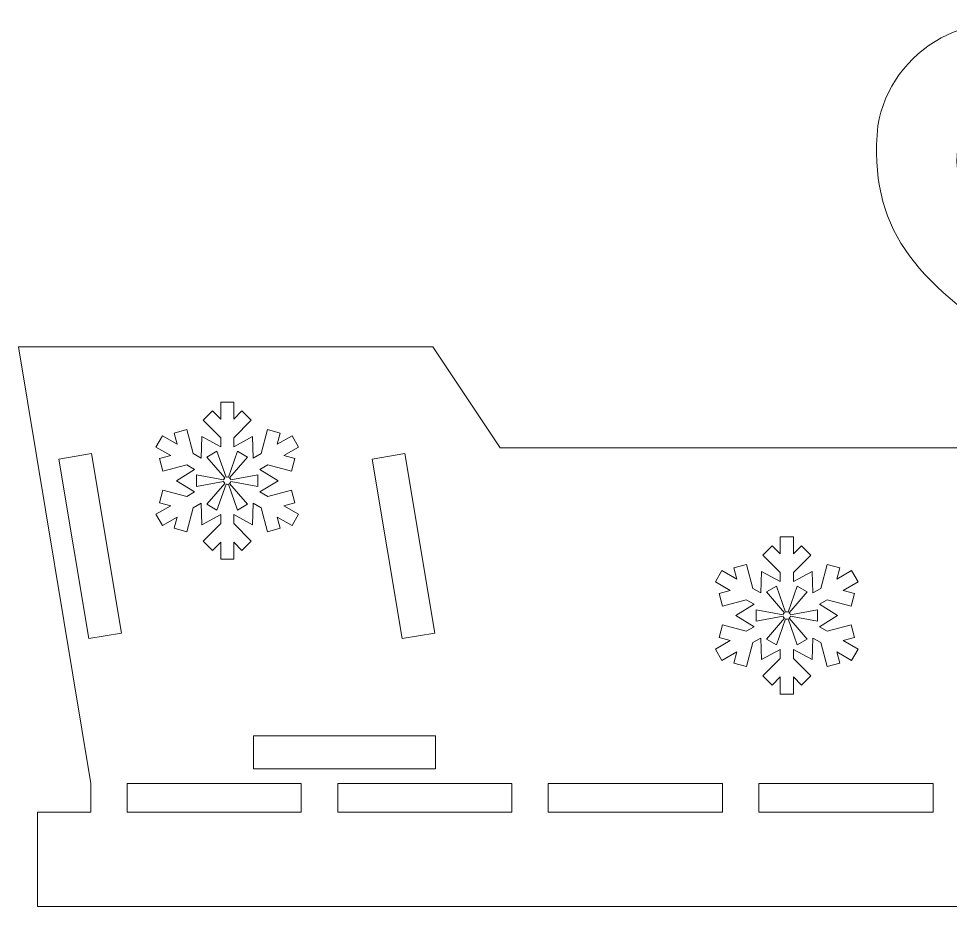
# Model space of a CAD drawing. Header units: millimetres. Extents: x -417 to 423, y -129 to 130.
# Drawn here: x 114 to 198.5, y 49.1 to 129.5 of the extents above; entities that cross this region are included whole.
import ezdxf

# ---------------------------------------------------------------- set-up
doc = ezdxf.new("R2010")
doc.units = ezdxf.units.MM
doc.header["$MEASUREMENT"] = 0
doc.layers.add('Camada 1', color=7, linetype='Continuous')

msp = doc.modelspace()

# ---------------------------------------------------------------- linework, layer by layer
at = {"layer": 'Camada 1', "color": 250, "lineweight": 20}
for points, knots in [([(237.6903, 57.6177), (237.6903, 57.6177), (237.6903, 61.2735), (237.6903, 61.2735), (237.6903, 61.2735), (242.0505, 61.091), (244.9434, 62.8613), (247.1435, 64.8945), (247.1435, 64.8945), (251.9189, 69.3076), (253.368, 77.7388), (249.7246, 83.3363), (249.7246, 83.3363), (247.0392, 88.8255), (240.1176, 95.003), (228.9596, 101.869), (228.9596, 101.869), (227.2863, 102.928), (221.8282, 103.499), (216.5453, 103.5821), (216.5453, 103.5821), (208.915, 105.4431), (203.2912, 107.0815), (199.6736, 114.1496), (199.6736, 114.1496), (198.3932, 116.6816), (199.1475, 119.7691), (201.451, 121.4255), (201.451, 121.4255), (203.7545, 123.0819), (206.9214, 122.8143), (208.9141, 120.7945), (208.9141, 120.7945), (207.9047, 120.0362), (207.651, 118.6279), (208.3323, 117.5651), (208.3323, 117.5651), (209.0136, 116.5023), (210.3993, 116.1447), (211.5098, 116.7453), (211.5098, 116.7453), (212.5651, 116.9678), (213.4435, 117.6957), (213.8583, 118.6913), (213.8583, 118.6913), (214.273, 119.6867), (214.1715, 120.8228), (213.5862, 121.7289), (213.5862, 121.7289), (212.5855, 124.6563), (210.3438, 126.9929), (207.4605, 128.1143), (207.4605, 128.1143), (204.3108, 129.5314), (200.6821, 129.4093), (197.6347, 127.784), (197.6347, 127.784), (194.5873, 126.1589), (192.4646, 123.2134), (191.8866, 119.8082), (191.8866, 119.8082), (191.0168, 110.6063), (195.1876, 105.8221), (204.3991, 99.8041), (204.3991, 99.8041), (205.6697, 98.974), (207.0363, 98.1741), (208.4987, 97.4046), (208.4987, 97.4046), (209.3393, 94.3614), (207.6943, 92.0419), (204.8567, 91.1069), (204.8567, 91.1069), (203.2524, 90.5782), (201.7818, 90.656), (200.135, 90.656), (200.135, 90.656), (200.135, 90.656), (157.6696, 90.656), (157.6696, 90.656), (157.6696, 90.656), (157.6696, 90.656), (151.581, 99.8041), (151.581, 99.8041), (151.581, 99.8041), (151.581, 99.8041), (142.4173, 99.8041), (142.4173, 99.8041), (142.4173, 99.8041), (142.4173, 99.8041), (114.0401, 99.8041), (114.0401, 99.8041), (114.0401, 99.8041), (114.0401, 99.8041), (120.5692, 60.2315), (120.5692, 60.2315), (120.5692, 60.2315), (120.5692, 60.2315), (120.5692, 57.6177), (120.5692, 57.6177), (120.5692, 57.6177), (120.5692, 57.6177), (115.7386, 57.6177), (115.7386, 57.6177), (115.7386, 57.6177), (115.7386, 57.6177), (115.7386, 49.0969), (115.7386, 49.0969), (115.7386, 49.0969), (115.7386, 49.0969), (242.7802, 49.0969), (242.7802, 49.0969), (242.7802, 49.0969), (266.464, 49.9188), (269.7698, 79.1133), (255.6314, 96.8696), (255.6314, 96.8696), (255.1197, 97.3352), (254.3744, 97.4382), (253.7556, 97.1289), (253.7556, 97.1289), (253.1369, 96.8195), (252.7721, 96.1615), (252.8376, 95.4728), (252.8376, 95.4728), (265.2399, 76.9582), (257.8366, 57.9142), (242.7802, 57.6177), (242.7802, 57.6177), (242.7802, 57.6177), (237.6903, 57.6177), (237.6903, 57.6177)], [0, 0, 0, 0, 0.0294118, 0.0294118, 0.0294118, 0.0294118, 0.0588235, 0.0588235, 0.0588235, 0.0588235, 0.0882353, 0.0882353, 0.0882353, 0.0882353, 0.1176471, 0.1176471, 0.1176471, 0.1176471, 0.1470588, 0.1470588, 0.1470588, 0.1470588, 0.1764706, 0.1764706, 0.1764706, 0.1764706, 0.2058824, 0.2058824, 0.2058824, 0.2058824, 0.2352941, 0.2352941, 0.2352941, 0.2352941, 0.2647059, 0.2647059, 0.2647059, 0.2647059, 0.2941176, 0.2941176, 0.2941176, 0.2941176, 0.3235294, 0.3235294, 0.3235294, 0.3235294, 0.3529412, 0.3529412, 0.3529412, 0.3529412, 0.3823529, 0.3823529, 0.3823529, 0.3823529, 0.4117647, 0.4117647, 0.4117647, 0.4117647, 0.4411765, 0.4411765, 0.4411765, 0.4411765, 0.4705882, 0.4705882, 0.4705882, 0.4705882, 0.5, 0.5, 0.5, 0.5, 0.5294118, 0.5294118, 0.5294118, 0.5294118, 0.5588235, 0.5588235, 0.5588235, 0.5588235, 0.5882353, 0.5882353, 0.5882353, 0.5882353, 0.6176471, 0.6176471, 0.6176471, 0.6176471, 0.6470588, 0.6470588, 0.6470588, 0.6470588, 0.6764706, 0.6764706, 0.6764706, 0.6764706, 0.7058824, 0.7058824, 0.7058824, 0.7058824, 0.7352941, 0.7352941, 0.7352941, 0.7352941, 0.7647059, 0.7647059, 0.7647059, 0.7647059, 0.7941176, 0.7941176, 0.7941176, 0.7941176, 0.8235294, 0.8235294, 0.8235294, 0.8235294, 0.8529412, 0.8529412, 0.8529412, 0.8529412, 0.8823529, 0.8823529, 0.8823529, 0.8823529, 0.9117647, 0.9117647, 0.9117647, 0.9117647, 0.9411765, 0.9411765, 0.9411765, 0.9411765, 1, 1, 1, 1]), ([(117.6842, 89.6295), (117.6842, 89.6295), (120.6428, 90.1254), (120.6428, 90.1254), (120.6428, 90.1254), (120.6428, 90.1254), (123.3701, 73.8541), (123.3701, 73.8541), (123.3701, 73.8541), (123.3701, 73.8541), (120.4116, 73.3581), (120.4116, 73.3581), (120.4116, 73.3581), (120.4116, 73.3581), (117.6842, 89.6295), (117.6842, 89.6295)], [0, 0, 0, 0, 0.2, 0.2, 0.2, 0.2, 0.4, 0.4, 0.4, 0.4, 0.6, 0.6, 0.6, 0.6, 1, 1, 1, 1]), ([(146.0714, 89.6295), (146.0714, 89.6295), (149.0299, 90.1254), (149.0299, 90.1254), (149.0299, 90.1254), (149.0299, 90.1254), (151.7573, 73.8541), (151.7573, 73.8541), (151.7573, 73.8541), (151.7573, 73.8541), (148.7988, 73.3581), (148.7988, 73.3581), (148.7988, 73.3581), (148.7988, 73.3581), (146.0714, 89.6295), (146.0714, 89.6295)], [0, 0, 0, 0, 0.2, 0.2, 0.2, 0.2, 0.4, 0.4, 0.4, 0.4, 0.6, 0.6, 0.6, 0.6, 1, 1, 1, 1]), ([(135.3272, 64.5512), (135.3272, 64.5512), (151.8255, 64.5512), (151.8255, 64.5512), (151.8255, 64.5512), (151.8255, 64.5512), (151.8255, 61.5514), (151.8255, 61.5514), (151.8255, 61.5514), (151.8255, 61.5514), (135.3272, 61.5514), (135.3272, 61.5514), (135.3272, 61.5514), (135.3272, 61.5514), (135.3272, 64.5512), (135.3272, 64.5512)], [0, 0, 0, 0, 0.2, 0.2, 0.2, 0.2, 0.4, 0.4, 0.4, 0.4, 0.6, 0.6, 0.6, 0.6, 1, 1, 1, 1]), ([(139.6524, 60.2315), (139.6524, 60.2315), (139.6524, 57.6177), (139.6524, 57.6177), (139.6524, 57.6177), (139.6524, 57.6177), (123.8689, 57.6177), (123.8689, 57.6177), (123.8689, 57.6177), (123.8689, 57.6177), (123.8689, 60.2315), (123.8689, 60.2315), (123.8689, 60.2315), (123.8689, 60.2315), (139.6524, 60.2315), (139.6524, 60.2315)], [0, 0, 0, 0, 0.2, 0.2, 0.2, 0.2, 0.4, 0.4, 0.4, 0.4, 0.6, 0.6, 0.6, 0.6, 1, 1, 1, 1]), ([(150.9262, 60.2315), (150.9262, 60.2315), (158.7357, 60.2315), (158.7357, 60.2315), (158.7357, 60.2315), (158.7357, 60.2315), (158.7357, 57.6177), (158.7357, 57.6177), (158.7357, 57.6177), (158.7357, 57.6177), (142.9521, 57.6177), (142.9521, 57.6177), (142.9521, 57.6177), (142.9521, 57.6177), (142.9521, 60.2315), (142.9521, 60.2315), (142.9521, 60.2315), (142.9521, 60.2315), (150.9262, 60.2315), (150.9262, 60.2315)], [0, 0, 0, 0, 0.1666667, 0.1666667, 0.1666667, 0.1666667, 0.3333333, 0.3333333, 0.3333333, 0.3333333, 0.5, 0.5, 0.5, 0.5, 0.6666667, 0.6666667, 0.6666667, 0.6666667, 1, 1, 1, 1]), ([(162.0353, 60.2315), (162.0353, 60.2315), (177.8189, 60.2315), (177.8189, 60.2315), (177.8189, 60.2315), (177.8189, 60.2315), (177.8189, 57.6177), (177.8189, 57.6177), (177.8189, 57.6177), (177.8189, 57.6177), (162.0353, 57.6177), (162.0353, 57.6177), (162.0353, 57.6177), (162.0353, 57.6177), (162.0353, 60.2315), (162.0353, 60.2315)], [0, 0, 0, 0, 0.2, 0.2, 0.2, 0.2, 0.4, 0.4, 0.4, 0.4, 0.6, 0.6, 0.6, 0.6, 1, 1, 1, 1]), ([(181.1185, 60.2315), (181.1185, 60.2315), (196.9021, 60.2315), (196.9021, 60.2315), (196.9021, 60.2315), (196.9021, 60.2315), (196.9021, 57.6177), (196.9021, 57.6177), (196.9021, 57.6177), (196.9021, 57.6177), (181.1185, 57.6177), (181.1185, 57.6177), (181.1185, 57.6177), (181.1185, 57.6177), (181.1185, 60.2315), (181.1185, 60.2315)], [0, 0, 0, 0, 0.2, 0.2, 0.2, 0.2, 0.4, 0.4, 0.4, 0.4, 0.6, 0.6, 0.6, 0.6, 1, 1, 1, 1])]:
    msp.add_open_spline(points, degree=3, knots=knots, dxfattribs=at)
at = {"layer": 'Camada 1', "color": 240, "lineweight": 9}
for points in [[(132.3462, 91.5601), (132.3462, 91.5601), (132.3462, 90.7421), (132.3462, 90.7421), (132.3462, 90.7421), (132.3462, 90.7421), (130.6351, 91.6602), (130.6351, 91.6602), (130.6351, 91.6602), (130.6351, 91.6602), (130.5747, 89.7194), (130.5747, 89.7194), (130.5747, 89.7194), (130.5747, 89.7194), (129.8664, 90.1283), (129.8664, 90.1283), (129.8664, 90.1283), (129.8664, 90.1283), (129.2874, 92.2892), (129.2874, 92.2892), (129.2874, 92.2892), (129.2874, 92.2892), (128.1399, 91.9817), (128.1399, 91.9817), (128.1399, 91.9817), (128.1399, 91.9817), (128.4115, 90.9683), (128.4115, 90.9683), (128.4115, 90.9683), (128.4115, 90.9683), (127.0673, 91.7444), (127.0673, 91.7444), (127.0673, 91.7444), (127.0673, 91.7444), (126.4733, 90.7157), (126.4733, 90.7157), (126.4733, 90.7157), (126.4733, 90.7157), (127.8175, 89.9396), (127.8175, 89.9396), (127.8175, 89.9396), (127.8175, 89.9396), (126.8042, 89.668), (126.8042, 89.668), (126.8042, 89.668), (126.8042, 89.668), (127.1116, 88.5206), (127.1116, 88.5206), (127.1116, 88.5206), (127.1116, 88.5206), (129.2724, 89.0996), (129.2724, 89.0996), (129.2724, 89.0996), (129.2724, 89.0996), (129.9808, 88.6906), (129.9808, 88.6906), (129.9808, 88.6906), (129.9808, 88.6906), (128.3302, 87.6679), (128.3302, 87.6679), (128.3302, 87.6679), (128.3302, 87.6679), (129.9808, 86.6451), (129.9808, 86.6451), (129.9808, 86.6451), (129.9808, 86.6451), (129.2724, 86.2362), (129.2724, 86.2362), (129.2724, 86.2362), (129.2724, 86.2362), (127.1116, 86.8152), (127.1116, 86.8152), (127.1116, 86.8152), (127.1116, 86.8152), (126.8042, 85.6678), (126.8042, 85.6678), (126.8042, 85.6678), (126.8042, 85.6678), (127.8175, 85.3962), (127.8175, 85.3962), (127.8175, 85.3962), (127.8175, 85.3962), (126.4733, 84.6201), (126.4733, 84.6201), (126.4733, 84.6201), (126.4733, 84.6201), (127.0673, 83.5914), (127.0673, 83.5914), (127.0673, 83.5914), (127.0673, 83.5914), (128.4115, 84.3675), (128.4115, 84.3675), (128.4115, 84.3675), (128.4115, 84.3675), (128.1399, 83.3541), (128.1399, 83.3541), (128.1399, 83.3541), (128.1399, 83.3541), (129.2874, 83.0466), (129.2874, 83.0466), (129.2874, 83.0466), (129.2874, 83.0466), (129.8664, 85.2075), (129.8664, 85.2075), (129.8664, 85.2075), (129.8664, 85.2075), (130.5747, 85.6164), (130.5747, 85.6164), (130.5747, 85.6164), (130.5747, 85.6164), (130.6351, 83.6755), (130.6351, 83.6755), (130.6351, 83.6755), (130.6351, 83.6755), (132.3462, 84.5937), (132.3462, 84.5937), (132.3462, 84.5937), (132.3462, 84.5937), (132.3462, 83.7757), (132.3462, 83.7757), (132.3462, 83.7757), (132.3462, 83.7757), (130.7644, 82.1939), (130.7644, 82.1939), (130.7644, 82.1939), (130.7644, 82.1939), (131.6043, 81.354), (131.6043, 81.354), (131.6043, 81.354), (131.6043, 81.354), (132.3462, 82.0958), (132.3462, 82.0958), (132.3462, 82.0958), (132.3462, 82.0958), (132.3462, 80.5436), (132.3462, 80.5436), (132.3462, 80.5436), (132.3462, 80.5436), (133.534, 80.5436), (133.534, 80.5436), (133.534, 80.5436), (133.534, 80.5436), (133.534, 82.0958), (133.534, 82.0958), (133.534, 82.0958), (133.534, 82.0958), (134.2759, 81.354), (134.2759, 81.354), (134.2759, 81.354), (134.2759, 81.354), (135.1158, 82.1939), (135.1158, 82.1939), (135.1158, 82.1939), (135.1158, 82.1939), (133.534, 83.7757), (133.534, 83.7757), (133.534, 83.7757), (133.534, 83.7757), (133.534, 84.5937), (133.534, 84.5937), (133.534, 84.5937), (133.534, 84.5937), (135.2451, 83.6756), (135.2451, 83.6756), (135.2451, 83.6756), (135.2451, 83.6756), (135.3055, 85.6164), (135.3055, 85.6164), (135.3055, 85.6164), (135.3055, 85.6164), (136.0138, 85.2075), (136.0138, 85.2075), (136.0138, 85.2075), (136.0138, 85.2075), (136.5928, 83.0466), (136.5928, 83.0466), (136.5928, 83.0466), (136.5928, 83.0466), (137.7403, 83.3541), (137.7403, 83.3541), (137.7403, 83.3541), (137.7403, 83.3541), (137.4687, 84.3675), (137.4687, 84.3675), (137.4687, 84.3675), (137.4687, 84.3675), (138.8129, 83.5914), (138.8129, 83.5914), (138.8129, 83.5914), (138.8129, 83.5914), (139.4069, 84.6201), (139.4069, 84.6201), (139.4069, 84.6201), (139.4069, 84.6201), (138.0626, 85.3962), (138.0626, 85.3962), (138.0626, 85.3962), (138.0626, 85.3962), (139.076, 85.6678), (139.076, 85.6678), (139.076, 85.6678), (139.076, 85.6678), (138.7686, 86.8152), (138.7686, 86.8152), (138.7686, 86.8152), (138.7686, 86.8152), (136.6078, 86.2362), (136.6078, 86.2362), (136.6078, 86.2362), (136.6078, 86.2362), (135.8994, 86.6452), (135.8994, 86.6452), (135.8994, 86.6452), (135.8994, 86.6452), (137.55, 87.6679), (137.55, 87.6679), (137.55, 87.6679), (137.55, 87.6679), (135.8994, 88.6907), (135.8994, 88.6907), (135.8994, 88.6907), (135.8994, 88.6907), (136.6078, 89.0996), (136.6078, 89.0996), (136.6078, 89.0996), (136.6078, 89.0996), (138.7686, 88.5206), (138.7686, 88.5206), (138.7686, 88.5206), (138.7686, 88.5206), (139.076, 89.668), (139.076, 89.668), (139.076, 89.668), (139.076, 89.668), (138.0626, 89.9396), (138.0626, 89.9396), (138.0626, 89.9396), (138.0626, 89.9396), (139.4069, 90.7157), (139.4069, 90.7157), (139.4069, 90.7157), (139.4069, 90.7157), (138.8129, 91.7444), (138.8129, 91.7444), (138.8129, 91.7444), (138.8129, 91.7444), (137.4687, 90.9683), (137.4687, 90.9683), (137.4687, 90.9683), (137.4687, 90.9683), (137.7403, 91.9817), (137.7403, 91.9817), (137.7403, 91.9817), (137.7403, 91.9817), (136.5928, 92.2892), (136.5928, 92.2892), (136.5928, 92.2892), (136.5928, 92.2892), (136.0138, 90.1283), (136.0138, 90.1283), (136.0138, 90.1283), (136.0138, 90.1283), (135.3055, 89.7194), (135.3055, 89.7194), (135.3055, 89.7194), (135.3055, 89.7194), (135.2451, 91.6602), (135.2451, 91.6602), (135.2451, 91.6602), (135.2451, 91.6602), (133.534, 90.7421), (133.534, 90.7421), (133.534, 90.7421), (133.534, 90.7421), (133.534, 91.5601), (133.534, 91.5601), (133.534, 91.5601), (133.534, 91.5601), (135.1158, 93.1419), (135.1158, 93.1419), (135.1158, 93.1419), (135.1158, 93.1419), (134.2759, 93.9818), (134.2759, 93.9818), (134.2759, 93.9818), (134.2759, 93.9818), (133.534, 93.24), (133.534, 93.24), (133.534, 93.24), (133.534, 93.24), (133.534, 94.7922), (133.534, 94.7922), (133.534, 94.7922), (133.534, 94.7922), (132.3462, 94.7922), (132.3462, 94.7922), (132.3462, 94.7922), (132.3462, 94.7922), (132.3462, 93.24), (132.3462, 93.24), (132.3462, 93.24), (132.3462, 93.24), (131.6043, 93.9818), (131.6043, 93.9818), (131.6043, 93.9818), (131.6043, 93.9818), (130.7644, 93.1419), (130.7644, 93.1419), (130.7644, 93.1419), (130.7644, 93.1419), (132.3462, 91.5601), (132.3462, 91.5601)], [(183.0484, 79.3445), (183.0484, 79.3445), (183.0484, 78.5265), (183.0484, 78.5265), (183.0484, 78.5265), (183.0484, 78.5265), (181.3374, 79.4446), (181.3374, 79.4446), (181.3374, 79.4446), (181.3374, 79.4446), (181.2769, 77.5038), (181.2769, 77.5038), (181.2769, 77.5038), (181.2769, 77.5038), (180.5686, 77.9127), (180.5686, 77.9127), (180.5686, 77.9127), (180.5686, 77.9127), (179.9896, 80.0736), (179.9896, 80.0736), (179.9896, 80.0736), (179.9896, 80.0736), (178.8422, 79.7661), (178.8422, 79.7661), (178.8422, 79.7661), (178.8422, 79.7661), (179.1137, 78.7527), (179.1137, 78.7527), (179.1137, 78.7527), (179.1137, 78.7527), (177.7695, 79.5288), (177.7695, 79.5288), (177.7695, 79.5288), (177.7695, 79.5288), (177.1756, 78.5001), (177.1756, 78.5001), (177.1756, 78.5001), (177.1756, 78.5001), (178.5198, 77.724), (178.5198, 77.724), (178.5198, 77.724), (178.5198, 77.724), (177.5064, 77.4524), (177.5064, 77.4524), (177.5064, 77.4524), (177.5064, 77.4524), (177.8139, 76.305), (177.8139, 76.305), (177.8139, 76.305), (177.8139, 76.305), (179.9747, 76.884), (179.9747, 76.884), (179.9747, 76.884), (179.9747, 76.884), (180.6831, 76.475), (180.6831, 76.475), (180.6831, 76.475), (180.6831, 76.475), (179.0324, 75.4523), (179.0324, 75.4523), (179.0324, 75.4523), (179.0324, 75.4523), (180.6831, 74.4295), (180.6831, 74.4295), (180.6831, 74.4295), (180.6831, 74.4295), (179.9747, 74.0206), (179.9747, 74.0206), (179.9747, 74.0206), (179.9747, 74.0206), (177.8139, 74.5996), (177.8139, 74.5996), (177.8139, 74.5996), (177.8139, 74.5996), (177.5064, 73.4522), (177.5064, 73.4522), (177.5064, 73.4522), (177.5064, 73.4522), (178.5198, 73.1806), (178.5198, 73.1806), (178.5198, 73.1806), (178.5198, 73.1806), (177.1756, 72.4045), (177.1756, 72.4045), (177.1756, 72.4045), (177.1756, 72.4045), (177.7695, 71.3758), (177.7695, 71.3758), (177.7695, 71.3758), (177.7695, 71.3758), (179.1137, 72.1519), (179.1137, 72.1519), (179.1137, 72.1519), (179.1137, 72.1519), (178.8422, 71.1385), (178.8422, 71.1385), (178.8422, 71.1385), (178.8422, 71.1385), (179.9896, 70.831), (179.9896, 70.831), (179.9896, 70.831), (179.9896, 70.831), (180.5686, 72.9919), (180.5686, 72.9919), (180.5686, 72.9919), (180.5686, 72.9919), (181.2769, 73.4008), (181.2769, 73.4008), (181.2769, 73.4008), (181.2769, 73.4008), (181.3374, 71.4599), (181.3374, 71.4599), (181.3374, 71.4599), (181.3374, 71.4599), (183.0484, 72.3781), (183.0484, 72.3781), (183.0484, 72.3781), (183.0484, 72.3781), (183.0484, 71.5601), (183.0484, 71.5601), (183.0484, 71.5601), (183.0484, 71.5601), (181.4666, 69.9783), (181.4666, 69.9783), (181.4666, 69.9783), (181.4666, 69.9783), (182.3066, 69.1384), (182.3066, 69.1384), (182.3066, 69.1384), (182.3066, 69.1384), (183.0484, 69.8802), (183.0484, 69.8802), (183.0484, 69.8802), (183.0484, 69.8802), (183.0484, 68.328), (183.0484, 68.328), (183.0484, 68.328), (183.0484, 68.328), (184.2363, 68.328), (184.2363, 68.328), (184.2363, 68.328), (184.2363, 68.328), (184.2363, 69.8802), (184.2363, 69.8802), (184.2363, 69.8802), (184.2363, 69.8802), (184.9781, 69.1384), (184.9781, 69.1384), (184.9781, 69.1384), (184.9781, 69.1384), (185.8181, 69.9783), (185.8181, 69.9783), (185.8181, 69.9783), (185.8181, 69.9783), (184.2363, 71.5601), (184.2363, 71.5601), (184.2363, 71.5601), (184.2363, 71.5601), (184.2363, 72.3781), (184.2363, 72.3781), (184.2363, 72.3781), (184.2363, 72.3781), (185.9473, 71.46), (185.9473, 71.46), (185.9473, 71.46), (185.9473, 71.46), (186.0077, 73.4008), (186.0077, 73.4008), (186.0077, 73.4008), (186.0077, 73.4008), (186.7161, 72.9919), (186.7161, 72.9919), (186.7161, 72.9919), (186.7161, 72.9919), (187.2951, 70.831), (187.2951, 70.831), (187.2951, 70.831), (187.2951, 70.831), (188.4425, 71.1385), (188.4425, 71.1385), (188.4425, 71.1385), (188.4425, 71.1385), (188.1709, 72.1519), (188.1709, 72.1519), (188.1709, 72.1519), (188.1709, 72.1519), (189.5152, 71.3758), (189.5152, 71.3758), (189.5152, 71.3758), (189.5152, 71.3758), (190.1091, 72.4045), (190.1091, 72.4045), (190.1091, 72.4045), (190.1091, 72.4045), (188.7649, 73.1806), (188.7649, 73.1806), (188.7649, 73.1806), (188.7649, 73.1806), (189.7783, 73.4522), (189.7783, 73.4522), (189.7783, 73.4522), (189.7783, 73.4522), (189.4708, 74.5996), (189.4708, 74.5996), (189.4708, 74.5996), (189.4708, 74.5996), (187.31, 74.0206), (187.31, 74.0206), (187.31, 74.0206), (187.31, 74.0206), (186.6016, 74.4296), (186.6016, 74.4296), (186.6016, 74.4296), (186.6016, 74.4296), (188.2522, 75.4523), (188.2522, 75.4523), (188.2522, 75.4523), (188.2522, 75.4523), (186.6016, 76.4751), (186.6016, 76.4751), (186.6016, 76.4751), (186.6016, 76.4751), (187.31, 76.884), (187.31, 76.884), (187.31, 76.884), (187.31, 76.884), (189.4708, 76.305), (189.4708, 76.305), (189.4708, 76.305), (189.4708, 76.305), (189.7783, 77.4524), (189.7783, 77.4524), (189.7783, 77.4524), (189.7783, 77.4524), (188.7649, 77.724), (188.7649, 77.724), (188.7649, 77.724), (188.7649, 77.724), (190.1091, 78.5001), (190.1091, 78.5001), (190.1091, 78.5001), (190.1091, 78.5001), (189.5152, 79.5288), (189.5152, 79.5288), (189.5152, 79.5288), (189.5152, 79.5288), (188.1709, 78.7527), (188.1709, 78.7527), (188.1709, 78.7527), (188.1709, 78.7527), (188.4425, 79.7661), (188.4425, 79.7661), (188.4425, 79.7661), (188.4425, 79.7661), (187.2951, 80.0736), (187.2951, 80.0736), (187.2951, 80.0736), (187.2951, 80.0736), (186.7161, 77.9127), (186.7161, 77.9127), (186.7161, 77.9127), (186.7161, 77.9127), (186.0077, 77.5038), (186.0077, 77.5038), (186.0077, 77.5038), (186.0077, 77.5038), (185.9473, 79.4446), (185.9473, 79.4446), (185.9473, 79.4446), (185.9473, 79.4446), (184.2363, 78.5265), (184.2363, 78.5265), (184.2363, 78.5265), (184.2363, 78.5265), (184.2363, 79.3445), (184.2363, 79.3445), (184.2363, 79.3445), (184.2363, 79.3445), (185.8181, 80.9263), (185.8181, 80.9263), (185.8181, 80.9263), (185.8181, 80.9263), (184.9781, 81.7662), (184.9781, 81.7662), (184.9781, 81.7662), (184.9781, 81.7662), (184.2363, 81.0244), (184.2363, 81.0244), (184.2363, 81.0244), (184.2363, 81.0244), (184.2363, 82.5766), (184.2363, 82.5766), (184.2363, 82.5766), (184.2363, 82.5766), (183.0484, 82.5766), (183.0484, 82.5766), (183.0484, 82.5766), (183.0484, 82.5766), (183.0484, 81.0244), (183.0484, 81.0244), (183.0484, 81.0244), (183.0484, 81.0244), (182.3066, 81.7662), (182.3066, 81.7662), (182.3066, 81.7662), (182.3066, 81.7662), (181.4666, 80.9263), (181.4666, 80.9263), (181.4666, 80.9263), (181.4666, 80.9263), (183.0484, 79.3445), (183.0484, 79.3445)]]:
    msp.add_open_spline(points, degree=3, knots=[0, 0, 0, 0, 0.0126582, 0.0126582, 0.0126582, 0.0126582, 0.0253165, 0.0253165, 0.0253165, 0.0253165, 0.0379747, 0.0379747, 0.0379747, 0.0379747, 0.0506329, 0.0506329, 0.0506329, 0.0506329, 0.0632911, 0.0632911, 0.0632911, 0.0632911, 0.0759494, 0.0759494, 0.0759494, 0.0759494, 0.0886076, 0.0886076, 0.0886076, 0.0886076, 0.1012658, 0.1012658, 0.1012658, 0.1012658, 0.1139241, 0.1139241, 0.1139241, 0.1139241, 0.1265823, 0.1265823, 0.1265823, 0.1265823, 0.1392405, 0.1392405, 0.1392405, 0.1392405, 0.1518987, 0.1518987, 0.1518987, 0.1518987, 0.164557, 0.164557, 0.164557, 0.164557, 0.1772152, 0.1772152, 0.1772152, 0.1772152, 0.1898734, 0.1898734, 0.1898734, 0.1898734, 0.2025316, 0.2025316, 0.2025316, 0.2025316, 0.2151899, 0.2151899, 0.2151899, 0.2151899, 0.2278481, 0.2278481, 0.2278481, 0.2278481, 0.2405063, 0.2405063, 0.2405063, 0.2405063, 0.2531646, 0.2531646, 0.2531646, 0.2531646, 0.2658228, 0.2658228, 0.2658228, 0.2658228, 0.278481, 0.278481, 0.278481, 0.278481, 0.2911392, 0.2911392, 0.2911392, 0.2911392, 0.3037975, 0.3037975, 0.3037975, 0.3037975, 0.3164557, 0.3164557, 0.3164557, 0.3164557, 0.3291139, 0.3291139, 0.3291139, 0.3291139, 0.3417722, 0.3417722, 0.3417722, 0.3417722, 0.3544304, 0.3544304, 0.3544304, 0.3544304, 0.3670886, 0.3670886, 0.3670886, 0.3670886, 0.3797468, 0.3797468, 0.3797468, 0.3797468, 0.3924051, 0.3924051, 0.3924051, 0.3924051, 0.4050633, 0.4050633, 0.4050633, 0.4050633, 0.4177215, 0.4177215, 0.4177215, 0.4177215, 0.4303797, 0.4303797, 0.4303797, 0.4303797, 0.443038, 0.443038, 0.443038, 0.443038, 0.4556962, 0.4556962, 0.4556962, 0.4556962, 0.4683544, 0.4683544, 0.4683544, 0.4683544, 0.4810127, 0.4810127, 0.4810127, 0.4810127, 0.4936709, 0.4936709, 0.4936709, 0.4936709, 0.5063291, 0.5063291, 0.5063291, 0.5063291, 0.5189873, 0.5189873, 0.5189873, 0.5189873, 0.5316456, 0.5316456, 0.5316456, 0.5316456, 0.5443038, 0.5443038, 0.5443038, 0.5443038, 0.556962, 0.556962, 0.556962, 0.556962, 0.5696203, 0.5696203, 0.5696203, 0.5696203, 0.5822785, 0.5822785, 0.5822785, 0.5822785, 0.5949367, 0.5949367, 0.5949367, 0.5949367, 0.6075949, 0.6075949, 0.6075949, 0.6075949, 0.6202532, 0.6202532, 0.6202532, 0.6202532, 0.6329114, 0.6329114, 0.6329114, 0.6329114, 0.6455696, 0.6455696, 0.6455696, 0.6455696, 0.6582278, 0.6582278, 0.6582278, 0.6582278, 0.6708861, 0.6708861, 0.6708861, 0.6708861, 0.6835443, 0.6835443, 0.6835443, 0.6835443, 0.6962025, 0.6962025, 0.6962025, 0.6962025, 0.7088608, 0.7088608, 0.7088608, 0.7088608, 0.721519, 0.721519, 0.721519, 0.721519, 0.7341772, 0.7341772, 0.7341772, 0.7341772, 0.7468354, 0.7468354, 0.7468354, 0.7468354, 0.7594937, 0.7594937, 0.7594937, 0.7594937, 0.7721519, 0.7721519, 0.7721519, 0.7721519, 0.7848101, 0.7848101, 0.7848101, 0.7848101, 0.7974684, 0.7974684, 0.7974684, 0.7974684, 0.8101266, 0.8101266, 0.8101266, 0.8101266, 0.8227848, 0.8227848, 0.8227848, 0.8227848, 0.835443, 0.835443, 0.835443, 0.835443, 0.8481013, 0.8481013, 0.8481013, 0.8481013, 0.8607595, 0.8607595, 0.8607595, 0.8607595, 0.8734177, 0.8734177, 0.8734177, 0.8734177, 0.8860759, 0.8860759, 0.8860759, 0.8860759, 0.8987342, 0.8987342, 0.8987342, 0.8987342, 0.9113924, 0.9113924, 0.9113924, 0.9113924, 0.9240506, 0.9240506, 0.9240506, 0.9240506, 0.9367089, 0.9367089, 0.9367089, 0.9367089, 0.9493671, 0.9493671, 0.9493671, 0.9493671, 0.9620253, 0.9620253, 0.9620253, 0.9620253, 0.9746835, 0.9746835, 0.9746835, 0.9746835, 1, 1, 1, 1], dxfattribs=at)
at = {"layer": 'Camada 1', "color": 250, "lineweight": 9}
for points in [[(133.2685, 87.7299), (133.2685, 87.7299), (135.717, 88.1918), (135.717, 88.1918), (135.717, 88.1918), (135.717, 88.1918), (135.717, 87.144), (135.717, 87.144), (135.717, 87.144), (135.717, 87.144), (133.2685, 87.6059), (133.2685, 87.6059), (133.2685, 87.6059), (133.2542, 87.53), (133.2142, 87.463), (133.1579, 87.4145), (133.1579, 87.4145), (133.1579, 87.4145), (134.7822, 85.525), (134.7822, 85.525), (134.7822, 85.525), (134.7822, 85.525), (133.8748, 85.0011), (133.8748, 85.0011), (133.8748, 85.0011), (133.8748, 85.0011), (133.0506, 87.3525), (133.0506, 87.3525), (133.0506, 87.3525), (133.0161, 87.3404), (132.9788, 87.3338), (132.9401, 87.3338), (132.9401, 87.3338), (132.9014, 87.3338), (132.8641, 87.3404), (132.8296, 87.3525), (132.8296, 87.3525), (132.8296, 87.3525), (132.0053, 85.0011), (132.0053, 85.0011), (132.0053, 85.0011), (132.0053, 85.0011), (131.098, 85.525), (131.098, 85.525), (131.098, 85.525), (131.098, 85.525), (132.7223, 87.4145), (132.7223, 87.4145), (132.7223, 87.4145), (132.666, 87.463), (132.626, 87.5299), (132.6117, 87.6059), (132.6117, 87.6059), (132.6117, 87.6059), (130.1632, 87.144), (130.1632, 87.144), (130.1632, 87.144), (130.1632, 87.144), (130.1632, 88.1918), (130.1632, 88.1918), (130.1632, 88.1918), (130.1632, 88.1918), (132.6117, 87.7299), (132.6117, 87.7299), (132.6117, 87.7299), (132.626, 87.8058), (132.666, 87.8728), (132.7223, 87.9212), (132.7223, 87.9212), (132.7223, 87.9212), (131.098, 89.8108), (131.098, 89.8108), (131.098, 89.8108), (131.098, 89.8108), (132.0054, 90.3347), (132.0054, 90.3347), (132.0054, 90.3347), (132.0054, 90.3347), (132.8296, 87.9833), (132.8296, 87.9833), (132.8296, 87.9833), (132.8641, 87.9954), (132.9014, 88.002), (132.9401, 88.002), (132.9401, 88.002), (132.9788, 88.002), (133.0161, 87.9954), (133.0506, 87.9833), (133.0506, 87.9833), (133.0506, 87.9833), (133.8749, 90.3347), (133.8749, 90.3347), (133.8749, 90.3347), (133.8749, 90.3347), (134.7822, 89.8108), (134.7822, 89.8108), (134.7822, 89.8108), (134.7822, 89.8108), (133.1579, 87.9212), (133.1579, 87.9212), (133.1579, 87.9212), (133.2142, 87.8728), (133.2542, 87.8058), (133.2685, 87.7299)], [(183.9707, 75.5143), (183.9707, 75.5143), (186.4193, 75.9761), (186.4193, 75.9761), (186.4193, 75.9761), (186.4193, 75.9761), (186.4192, 74.9284), (186.4192, 74.9284), (186.4192, 74.9284), (186.4192, 74.9284), (183.9707, 75.3903), (183.9707, 75.3903), (183.9707, 75.3903), (183.9565, 75.3144), (183.9164, 75.2474), (183.8601, 75.1989), (183.8601, 75.1989), (183.8601, 75.1989), (185.4845, 73.3094), (185.4845, 73.3094), (185.4845, 73.3094), (185.4845, 73.3094), (184.5771, 72.7855), (184.5771, 72.7855), (184.5771, 72.7855), (184.5771, 72.7855), (183.7529, 75.1369), (183.7529, 75.1369), (183.7529, 75.1369), (183.7183, 75.1248), (183.6811, 75.1182), (183.6423, 75.1182), (183.6423, 75.1182), (183.6036, 75.1182), (183.5664, 75.1248), (183.5318, 75.1369), (183.5318, 75.1369), (183.5318, 75.1369), (182.7075, 72.7855), (182.7075, 72.7855), (182.7075, 72.7855), (182.7075, 72.7855), (181.8002, 73.3094), (181.8002, 73.3094), (181.8002, 73.3094), (181.8002, 73.3094), (183.4246, 75.1989), (183.4246, 75.1989), (183.4246, 75.1989), (183.3683, 75.2474), (183.3282, 75.3143), (183.314, 75.3903), (183.314, 75.3903), (183.314, 75.3903), (180.8654, 74.9284), (180.8654, 74.9284), (180.8654, 74.9284), (180.8654, 74.9284), (180.8655, 75.9762), (180.8655, 75.9762), (180.8655, 75.9762), (180.8655, 75.9762), (183.314, 75.5143), (183.314, 75.5143), (183.314, 75.5143), (183.3282, 75.5902), (183.3683, 75.6572), (183.4246, 75.7056), (183.4246, 75.7056), (183.4246, 75.7056), (181.8002, 77.5952), (181.8002, 77.5952), (181.8002, 77.5952), (181.8002, 77.5952), (182.7076, 78.1191), (182.7076, 78.1191), (182.7076, 78.1191), (182.7076, 78.1191), (183.5318, 75.7677), (183.5318, 75.7677), (183.5318, 75.7677), (183.5664, 75.7798), (183.6036, 75.7864), (183.6423, 75.7864), (183.6423, 75.7864), (183.6811, 75.7864), (183.7183, 75.7798), (183.7529, 75.7677), (183.7529, 75.7677), (183.7529, 75.7677), (184.5771, 78.1191), (184.5771, 78.1191), (184.5771, 78.1191), (184.5771, 78.1191), (185.4845, 77.5952), (185.4845, 77.5952), (185.4845, 77.5952), (185.4845, 77.5952), (183.8601, 75.7056), (183.8601, 75.7056), (183.8601, 75.7056), (183.9164, 75.6572), (183.9565, 75.5902), (183.9707, 75.5143)]]:
    msp.add_open_spline(points, degree=3, knots=[0, 0, 0, 0, 0.037037, 0.037037, 0.037037, 0.037037, 0.0740741, 0.0740741, 0.0740741, 0.0740741, 0.1111111, 0.1111111, 0.1111111, 0.1111111, 0.1481481, 0.1481481, 0.1481481, 0.1481481, 0.1851852, 0.1851852, 0.1851852, 0.1851852, 0.2222222, 0.2222222, 0.2222222, 0.2222222, 0.2592593, 0.2592593, 0.2592593, 0.2592593, 0.2962963, 0.2962963, 0.2962963, 0.2962963, 0.3333333, 0.3333333, 0.3333333, 0.3333333, 0.3703704, 0.3703704, 0.3703704, 0.3703704, 0.4074074, 0.4074074, 0.4074074, 0.4074074, 0.4444444, 0.4444444, 0.4444444, 0.4444444, 0.4814815, 0.4814815, 0.4814815, 0.4814815, 0.5185185, 0.5185185, 0.5185185, 0.5185185, 0.5555556, 0.5555556, 0.5555556, 0.5555556, 0.5925926, 0.5925926, 0.5925926, 0.5925926, 0.6296296, 0.6296296, 0.6296296, 0.6296296, 0.6666667, 0.6666667, 0.6666667, 0.6666667, 0.7037037, 0.7037037, 0.7037037, 0.7037037, 0.7407407, 0.7407407, 0.7407407, 0.7407407, 0.7777778, 0.7777778, 0.7777778, 0.7777778, 0.8148148, 0.8148148, 0.8148148, 0.8148148, 0.8518519, 0.8518519, 0.8518519, 0.8518519, 0.8888889, 0.8888889, 0.8888889, 0.8888889, 0.9259259, 0.9259259, 0.9259259, 0.9259259, 1, 1, 1, 1], dxfattribs=at)

doc.saveas('drawing.dxf')
